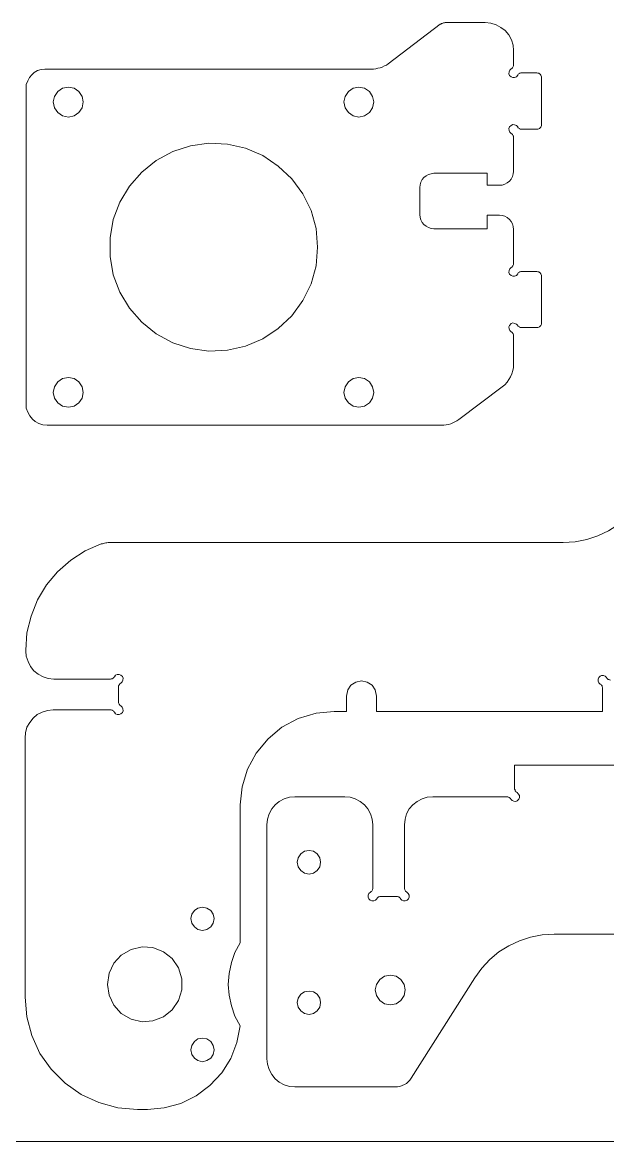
# Model space of a CAD drawing. Header units: inches. Extents: x 0 to 612, y 168 to 624.
# Drawn here: x 219.1 to 280.3, y 246.4 to 363.6 of the extents above; entities that cross this region are included whole.
import ezdxf

# ---------------------------------------------------------------- set-up
doc = ezdxf.new("R2010")
doc.units = ezdxf.units.IN
doc.header["$MEASUREMENT"] = 0
doc.layers.add('Capa 1', color=7, linetype='Continuous')

# ---------------------------------------------------------------- blocks, each defined once
blk = doc.blocks.new('block 1692')
at = {"layer": 'Capa 1', "color": 7, "lineweight": 9, "true_color": 0xffffff}
blk.add_lwpolyline([(61.24, 246.43), (318.87, 246.43)], dxfattribs=at)
blk = doc.blocks.new('block 2319')
at = {"layer": 'Capa 1', "color": 7, "lineweight": 9, "true_color": 0xffffff}
blk.add_lwpolyline([(262.14, 347.82), (267.74, 347.82)], dxfattribs=at)
blk = doc.blocks.new('block 2320')
at = {"layer": 'Capa 1', "color": 7, "lineweight": 9, "true_color": 0xffffff}
blk.add_lwpolyline([(267.74, 347.82), (267.74, 346.57)], dxfattribs=at)
blk = doc.blocks.new('block 2321')
at = {"layer": 'Capa 1', "color": 7, "lineweight": 9, "true_color": 0xffffff}
blk.add_lwpolyline([(267.74, 346.57), (269.02, 346.57)], dxfattribs=at)
blk = doc.blocks.new('block 2322')
at = {"layer": 'Capa 1', "color": 7, "lineweight": 9, "true_color": 0xffffff}
blk.add_lwpolyline([(270.48, 348.02), (270.48, 351.59)], dxfattribs=at)
blk = doc.blocks.new('block 2323')
at = {"layer": 'Capa 1', "color": 7, "lineweight": 9, "true_color": 0xffffff}
blk.add_lwpolyline([(270.48, 351.59), (270.48, 351.66), (270.48, 351.72), (270.44, 351.76), (270.41, 351.83), (270.37, 351.9), (270.34, 351.93), (270.3, 351.97), (270.23, 352)], dxfattribs=at)
blk = doc.blocks.new('block 2324')
at = {"layer": 'Capa 1', "color": 7, "lineweight": 9, "true_color": 0xffffff}
blk.add_lwpolyline([(270.93, 352.69), (270.79, 352.83), (270.61, 352.9), (270.41, 352.94), (270.23, 352.83), (270.06, 352.69), (269.99, 352.52), (270.03, 352.31), (270.1, 352.14), (270.23, 352)], dxfattribs=at)
blk = doc.blocks.new('block 2325')
at = {"layer": 'Capa 1', "color": 7, "lineweight": 9, "true_color": 0xffffff}
blk.add_lwpolyline([(270.93, 352.69), (270.96, 352.62), (270.99, 352.59), (271.03, 352.55), (271.1, 352.52), (271.13, 352.49), (271.2, 352.45), (271.27, 352.45), (271.34, 352.45)], dxfattribs=at)
blk = doc.blocks.new('block 2326')
at = {"layer": 'Capa 1', "color": 7, "lineweight": 9, "true_color": 0xffffff}
blk.add_lwpolyline([(271.34, 352.45), (272.93, 352.45)], dxfattribs=at)
blk = doc.blocks.new('block 2327')
at = {"layer": 'Capa 1', "color": 7, "lineweight": 9, "true_color": 0xffffff}
blk.add_lwpolyline([(272.93, 352.45), (273.04, 352.45), (273.14, 352.49), (273.21, 352.52), (273.28, 352.59), (273.35, 352.66), (273.38, 352.73), (273.42, 352.83), (273.42, 352.94)], dxfattribs=at)
blk = doc.blocks.new('block 2328')
at = {"layer": 'Capa 1', "color": 7, "lineweight": 9, "true_color": 0xffffff}
blk.add_lwpolyline([(273.42, 352.94), (273.42, 357.85)], dxfattribs=at)
blk = doc.blocks.new('block 2329')
at = {"layer": 'Capa 1', "color": 7, "lineweight": 9, "true_color": 0xffffff}
blk.add_lwpolyline([(273.42, 357.85), (273.42, 357.92), (273.38, 358.02), (273.35, 358.09), (273.28, 358.19), (273.21, 358.23), (273.14, 358.3), (273.04, 358.3), (272.93, 358.33)], dxfattribs=at)
blk = doc.blocks.new('block 2330')
at = {"layer": 'Capa 1', "color": 7, "lineweight": 9, "true_color": 0xffffff}
blk.add_lwpolyline([(272.93, 358.33), (271.34, 358.33)], dxfattribs=at)
blk = doc.blocks.new('block 2331')
at = {"layer": 'Capa 1', "color": 7, "lineweight": 9, "true_color": 0xffffff}
blk.add_lwpolyline([(271.34, 358.33), (271.27, 358.33), (271.2, 358.3), (271.13, 358.3), (271.1, 358.26), (271.03, 358.23), (270.99, 358.19), (270.96, 358.12), (270.93, 358.09)], dxfattribs=at)
blk = doc.blocks.new('block 2332')
at = {"layer": 'Capa 1', "color": 7, "lineweight": 9, "true_color": 0xffffff}
blk.add_lwpolyline([(270.23, 358.75), (270.1, 358.61), (270.03, 358.43), (269.99, 358.23), (270.06, 358.05), (270.23, 357.92), (270.41, 357.85), (270.61, 357.85), (270.79, 357.92), (270.93, 358.09)], dxfattribs=at)
blk = doc.blocks.new('block 2333')
at = {"layer": 'Capa 1', "color": 7, "lineweight": 9, "true_color": 0xffffff}
blk.add_lwpolyline([(270.23, 358.75), (270.3, 358.78), (270.34, 358.82), (270.37, 358.88), (270.41, 358.92), (270.44, 358.99), (270.48, 359.06), (270.48, 359.09), (270.48, 359.16)], dxfattribs=at)
blk = doc.blocks.new('block 2334')
at = {"layer": 'Capa 1', "color": 7, "lineweight": 9, "true_color": 0xffffff}
blk.add_lwpolyline([(225.47, 355.29), (225.37, 355.88), (225.02, 356.39), (224.51, 356.74), (223.92, 356.84), (223.29, 356.74), (222.81, 356.39), (222.46, 355.88), (222.33, 355.29), (222.46, 354.67), (222.81, 354.18), (223.29, 353.83), (223.92, 353.7), (224.51, 353.83), (225.02, 354.18), (225.37, 354.67), (225.47, 355.29)], dxfattribs=at)
blk = doc.blocks.new('block 2335')
at = {"layer": 'Capa 1', "color": 7, "lineweight": 9, "true_color": 0xffffff}
blk.add_lwpolyline([(255.88, 355.29), (255.74, 355.88), (255.43, 356.39), (254.91, 356.74), (254.32, 356.84), (253.7, 356.74), (253.22, 356.39), (252.87, 355.88), (252.73, 355.29), (252.87, 354.67), (253.22, 354.18), (253.7, 353.83), (254.32, 353.7), (254.91, 353.83), (255.43, 354.18), (255.74, 354.67), (255.88, 355.29)], dxfattribs=at)
blk = doc.blocks.new('block 2336')
at = {"layer": 'Capa 1', "color": 7, "lineweight": 9, "true_color": 0xffffff}
blk.add_lwpolyline([(225.47, 324.88), (225.37, 325.47), (225.02, 325.99), (224.51, 326.33), (223.92, 326.44), (223.29, 326.33), (222.81, 325.99), (222.46, 325.47), (222.33, 324.88), (222.46, 324.29), (222.81, 323.78), (223.29, 323.43), (223.92, 323.33), (224.51, 323.43), (225.02, 323.78), (225.37, 324.29), (225.47, 324.88)], dxfattribs=at)
blk = doc.blocks.new('block 2337')
at = {"layer": 'Capa 1', "color": 7, "lineweight": 9, "true_color": 0xffffff}
blk.add_lwpolyline([(255.88, 324.88), (255.74, 325.47), (255.43, 325.99), (254.91, 326.33), (254.32, 326.44), (253.7, 326.33), (253.22, 325.99), (252.87, 325.47), (252.73, 324.88), (252.87, 324.29), (253.22, 323.78), (253.7, 323.43), (254.32, 323.33), (254.91, 323.43), (255.43, 323.78), (255.74, 324.29), (255.88, 324.88)], dxfattribs=at)
blk = doc.blocks.new('block 2338')
at = {"layer": 'Capa 1', "color": 7, "lineweight": 9, "true_color": 0xffffff}
blk.add_lwpolyline([(250, 340.07), (249.83, 342.04), (249.31, 343.91), (248.44, 345.67), (247.3, 347.23), (245.88, 348.58), (244.26, 349.68), (242.46, 350.44), (240.56, 350.86), (238.62, 350.96), (236.68, 350.69), (234.85, 350.1), (233.12, 349.17), (231.6, 347.95), (230.32, 346.47), (229.31, 344.81), (228.62, 342.97), (228.28, 341.07), (228.28, 339.1), (228.62, 337.2), (229.31, 335.36), (230.32, 333.7), (231.6, 332.22), (233.12, 331), (234.85, 330.07), (236.68, 329.48), (238.62, 329.21), (240.56, 329.31), (242.46, 329.72), (244.26, 330.49), (245.88, 331.56), (247.3, 332.91), (248.44, 334.5), (249.31, 336.26), (249.83, 338.13), (250, 340.07)], dxfattribs=at)
blk = doc.blocks.new('block 2339')
at = {"layer": 'Capa 1', "color": 7, "lineweight": 9, "true_color": 0xffffff}
blk.add_lwpolyline([(270.48, 359.16), (270.48, 360.68)], dxfattribs=at)
blk = doc.blocks.new('block 2340')
at = {"layer": 'Capa 1', "color": 7, "lineweight": 9, "true_color": 0xffffff}
blk.add_lwpolyline([(264.77, 322.05), (269.3, 325.47)], dxfattribs=at)
blk = doc.blocks.new('block 2341')
at = {"layer": 'Capa 1', "color": 7, "lineweight": 9, "true_color": 0xffffff}
blk.add_lwpolyline([(269.3, 325.47), (269.58, 325.68), (269.82, 325.96), (269.99, 326.23), (270.16, 326.51), (270.3, 326.82), (270.41, 327.17), (270.48, 327.48), (270.48, 327.82)], dxfattribs=at)
blk = doc.blocks.new('block 2342')
at = {"layer": 'Capa 1', "color": 7, "lineweight": 9, "true_color": 0xffffff}
blk.add_lwpolyline([(270.48, 327.82), (270.48, 330.8)], dxfattribs=at)
blk = doc.blocks.new('block 2343')
at = {"layer": 'Capa 1', "color": 7, "lineweight": 9, "true_color": 0xffffff}
blk.add_lwpolyline([(270.48, 330.8), (270.48, 330.87), (270.48, 330.94), (270.44, 331), (270.41, 331.04), (270.37, 331.11), (270.34, 331.14), (270.3, 331.18), (270.23, 331.21)], dxfattribs=at)
blk = doc.blocks.new('block 2344')
at = {"layer": 'Capa 1', "color": 7, "lineweight": 9, "true_color": 0xffffff}
blk.add_lwpolyline([(270.93, 331.9), (270.79, 332.04), (270.61, 332.11), (270.41, 332.15), (270.23, 332.08), (270.06, 331.9), (269.99, 331.73), (270.03, 331.52), (270.1, 331.35), (270.23, 331.21)], dxfattribs=at)
blk = doc.blocks.new('block 2345')
at = {"layer": 'Capa 1', "color": 7, "lineweight": 9, "true_color": 0xffffff}
blk.add_lwpolyline([(270.93, 331.9), (270.96, 331.83), (270.99, 331.8), (271.03, 331.77), (271.1, 331.73), (271.13, 331.7), (271.2, 331.66), (271.27, 331.66), (271.34, 331.66)], dxfattribs=at)
blk = doc.blocks.new('block 2346')
at = {"layer": 'Capa 1', "color": 7, "lineweight": 9, "true_color": 0xffffff}
blk.add_lwpolyline([(271.34, 331.66), (272.93, 331.66)], dxfattribs=at)
blk = doc.blocks.new('block 2347')
at = {"layer": 'Capa 1', "color": 7, "lineweight": 9, "true_color": 0xffffff}
blk.add_lwpolyline([(272.93, 331.66), (273.04, 331.66), (273.14, 331.7), (273.21, 331.73), (273.28, 331.8), (273.35, 331.87), (273.38, 331.94), (273.42, 332.04), (273.42, 332.15)], dxfattribs=at)
blk = doc.blocks.new('block 2348')
at = {"layer": 'Capa 1', "color": 7, "lineweight": 9, "true_color": 0xffffff}
blk.add_lwpolyline([(273.42, 332.15), (273.42, 337.06)], dxfattribs=at)
blk = doc.blocks.new('block 2349')
at = {"layer": 'Capa 1', "color": 7, "lineweight": 9, "true_color": 0xffffff}
blk.add_lwpolyline([(273.42, 337.06), (273.42, 337.13), (273.38, 337.23), (273.35, 337.3), (273.28, 337.4), (273.21, 337.44), (273.14, 337.51), (273.04, 337.51), (272.93, 337.54)], dxfattribs=at)
blk = doc.blocks.new('block 2350')
at = {"layer": 'Capa 1', "color": 7, "lineweight": 9, "true_color": 0xffffff}
blk.add_lwpolyline([(272.93, 337.54), (271.34, 337.54)], dxfattribs=at)
blk = doc.blocks.new('block 2351')
at = {"layer": 'Capa 1', "color": 7, "lineweight": 9, "true_color": 0xffffff}
blk.add_lwpolyline([(271.34, 337.54), (271.27, 337.54), (271.2, 337.51), (271.13, 337.51), (271.1, 337.47), (271.03, 337.44), (270.99, 337.4), (270.96, 337.33), (270.93, 337.3)], dxfattribs=at)
blk = doc.blocks.new('block 2352')
at = {"layer": 'Capa 1', "color": 7, "lineweight": 9, "true_color": 0xffffff}
blk.add_lwpolyline([(270.23, 337.96), (270.1, 337.82), (270.03, 337.65), (269.99, 337.44), (270.06, 337.27), (270.23, 337.13), (270.41, 337.06), (270.61, 337.06), (270.79, 337.13), (270.93, 337.3)], dxfattribs=at)
blk = doc.blocks.new('block 2353')
at = {"layer": 'Capa 1', "color": 7, "lineweight": 9, "true_color": 0xffffff}
blk.add_lwpolyline([(270.23, 337.96), (270.3, 337.99), (270.34, 338.03), (270.37, 338.1), (270.41, 338.13), (270.44, 338.2), (270.48, 338.27), (270.48, 338.3), (270.48, 338.37)], dxfattribs=at)
blk = doc.blocks.new('block 2354')
at = {"layer": 'Capa 1', "color": 7, "lineweight": 9, "true_color": 0xffffff}
blk.add_lwpolyline([(270.48, 338.37), (270.48, 341.94)], dxfattribs=at)
blk = doc.blocks.new('block 2355')
at = {"layer": 'Capa 1', "color": 7, "lineweight": 9, "true_color": 0xffffff}
blk.add_lwpolyline([(270.48, 341.94), (270.44, 342.25), (270.37, 342.52), (270.23, 342.77), (270.06, 342.97), (269.82, 343.18), (269.58, 343.32), (269.3, 343.39), (269.02, 343.42)], dxfattribs=at)
blk = doc.blocks.new('block 2356')
at = {"layer": 'Capa 1', "color": 7, "lineweight": 9, "true_color": 0xffffff}
blk.add_lwpolyline([(269.02, 343.42), (267.74, 343.42)], dxfattribs=at)
blk = doc.blocks.new('block 2357')
at = {"layer": 'Capa 1', "color": 7, "lineweight": 9, "true_color": 0xffffff}
blk.add_lwpolyline([(267.74, 343.42), (267.74, 342)], dxfattribs=at)
blk = doc.blocks.new('block 2358')
at = {"layer": 'Capa 1', "color": 7, "lineweight": 9, "true_color": 0xffffff}
blk.add_lwpolyline([(267.74, 342), (262.14, 342)], dxfattribs=at)
blk = doc.blocks.new('block 2359')
at = {"layer": 'Capa 1', "color": 7, "lineweight": 9, "true_color": 0xffffff}
blk.add_lwpolyline([(262.14, 342), (261.86, 342.04), (261.59, 342.14), (261.34, 342.28), (261.1, 342.45), (260.93, 342.66), (260.79, 342.94), (260.72, 343.21), (260.69, 343.49)], dxfattribs=at)
blk = doc.blocks.new('block 2360')
at = {"layer": 'Capa 1', "color": 7, "lineweight": 9, "true_color": 0xffffff}
blk.add_lwpolyline([(260.69, 343.49), (260.69, 346.33)], dxfattribs=at)
blk = doc.blocks.new('block 2361')
at = {"layer": 'Capa 1', "color": 7, "lineweight": 9, "true_color": 0xffffff}
blk.add_lwpolyline([(260.69, 346.33), (260.72, 346.6), (260.79, 346.88), (260.93, 347.16), (261.1, 347.37), (261.34, 347.57), (261.59, 347.68), (261.86, 347.78), (262.14, 347.82)], dxfattribs=at)
blk = doc.blocks.new('block 2362')
at = {"layer": 'Capa 1', "color": 7, "lineweight": 9, "true_color": 0xffffff}
blk.add_lwpolyline([(269.02, 346.57), (269.3, 346.57), (269.58, 346.67), (269.82, 346.81), (270.06, 346.99), (270.23, 347.19), (270.37, 347.47), (270.44, 347.75), (270.48, 348.02)], dxfattribs=at)
blk = doc.blocks.new('block 2363')
at = {"layer": 'Capa 1', "color": 7, "lineweight": 9, "true_color": 0xffffff}
blk.add_lwpolyline([(270.48, 360.68), (270.44, 361.24), (270.27, 361.79), (269.99, 362.31), (269.61, 362.76), (269.16, 363.1), (268.68, 363.38), (268.12, 363.55), (267.54, 363.62)], dxfattribs=at)
blk = doc.blocks.new('block 2364')
at = {"layer": 'Capa 1', "color": 7, "lineweight": 9, "true_color": 0xffffff}
blk.add_lwpolyline([(267.54, 363.62), (263.42, 363.62)], dxfattribs=at)
blk = doc.blocks.new('block 2365')
at = {"layer": 'Capa 1', "color": 7, "lineweight": 9, "true_color": 0xffffff}
blk.add_lwpolyline([(263.42, 363.62), (263.35, 363.62), (263.28, 363.59), (263.18, 363.59), (263.11, 363.55), (263.04, 363.52), (262.97, 363.52), (262.9, 363.45), (262.83, 363.42)], dxfattribs=at)
blk = doc.blocks.new('block 2366')
at = {"layer": 'Capa 1', "color": 7, "lineweight": 9, "true_color": 0xffffff}
blk.add_lwpolyline([(257.37, 359.3), (262.83, 363.42)], dxfattribs=at)
blk = doc.blocks.new('block 2367')
at = {"layer": 'Capa 1', "color": 7, "lineweight": 9, "true_color": 0xffffff}
blk.add_lwpolyline([(255.6, 358.71), (255.84, 358.71), (256.09, 358.75), (256.29, 358.82), (256.54, 358.85), (256.74, 358.95), (256.99, 359.06), (257.19, 359.16), (257.37, 359.3)], dxfattribs=at)
blk = doc.blocks.new('block 2368')
at = {"layer": 'Capa 1', "color": 7, "lineweight": 9, "true_color": 0xffffff}
blk.add_lwpolyline([(255.6, 358.71), (221.46, 358.71)], dxfattribs=at)
blk = doc.blocks.new('block 2369')
at = {"layer": 'Capa 1', "color": 7, "lineweight": 9, "true_color": 0xffffff}
blk.add_lwpolyline([(221.46, 358.71), (221.08, 358.68), (220.7, 358.57), (220.35, 358.37), (220.08, 358.12), (219.84, 357.85), (219.66, 357.5), (219.52, 357.12), (219.49, 356.74)], dxfattribs=at)
blk = doc.blocks.new('block 2370')
at = {"layer": 'Capa 1', "color": 7, "lineweight": 9, "true_color": 0xffffff}
blk.add_lwpolyline([(219.49, 356.74), (219.49, 323.64)], dxfattribs=at)
blk = doc.blocks.new('block 2371')
at = {"layer": 'Capa 1', "color": 7, "lineweight": 9, "true_color": 0xffffff}
blk.add_lwpolyline([(219.49, 323.64), (219.52, 323.22), (219.66, 322.81), (219.87, 322.43), (220.15, 322.08), (220.46, 321.84), (220.84, 321.63), (221.25, 321.49), (221.7, 321.46)], dxfattribs=at)
blk = doc.blocks.new('block 2372')
at = {"layer": 'Capa 1', "color": 7, "lineweight": 9, "true_color": 0xffffff}
blk.add_lwpolyline([(221.7, 321.46), (263, 321.46)], dxfattribs=at)
blk = doc.blocks.new('block 2373')
at = {"layer": 'Capa 1', "color": 7, "lineweight": 9, "true_color": 0xffffff}
blk.add_lwpolyline([(264.77, 322.05), (264.56, 321.91), (264.35, 321.8), (264.15, 321.7), (263.94, 321.6), (263.7, 321.53), (263.45, 321.49), (263.21, 321.46), (263, 321.46)], dxfattribs=at)
blk = doc.blocks.new('block 2374')
at = {"layer": 'Capa 1', "color": 7, "lineweight": 9, "true_color": 0xffffff}
blk.add_lwpolyline([(270.86, 282.99), (270.99, 282.85), (271.1, 282.68), (271.1, 282.47), (271.03, 282.3), (270.89, 282.13), (270.72, 282.06), (270.51, 282.09), (270.34, 282.16), (270.2, 282.3)], dxfattribs=at)
blk = doc.blocks.new('block 2375')
at = {"layer": 'Capa 1', "color": 7, "lineweight": 9, "true_color": 0xffffff}
blk.add_lwpolyline([(244.67, 279.6), (244.67, 255.11)], dxfattribs=at)
blk = doc.blocks.new('block 2376')
at = {"layer": 'Capa 1', "color": 7, "lineweight": 9, "true_color": 0xffffff}
blk.add_lwpolyline([(255.98, 252.17), (258.13, 252.17)], dxfattribs=at)
blk = doc.blocks.new('block 2379')
at = {"layer": 'Capa 1', "color": 7, "lineweight": 9, "true_color": 0xffffff}
blk.add_lwpolyline([(244.67, 255.11), (244.74, 254.53), (244.91, 253.97), (245.19, 253.45), (245.54, 253), (245.99, 252.66), (246.5, 252.38), (247.06, 252.21), (247.61, 252.17)], dxfattribs=at)
blk = doc.blocks.new('block 2380')
at = {"layer": 'Capa 1', "color": 7, "lineweight": 9, "true_color": 0xffffff}
blk.add_lwpolyline([(250.31, 275.69), (250.24, 276.14), (249.96, 276.56), (249.55, 276.84), (249.1, 276.91), (248.61, 276.84), (248.23, 276.56), (247.96, 276.14), (247.85, 275.69), (247.96, 275.21), (248.23, 274.83), (248.61, 274.55), (249.1, 274.45), (249.55, 274.55), (249.96, 274.83), (250.24, 275.21), (250.31, 275.69)], dxfattribs=at)
blk = doc.blocks.new('block 2381')
at = {"layer": 'Capa 1', "color": 7, "lineweight": 9, "true_color": 0xffffff}
blk.add_lwpolyline([(250.31, 260.99), (250.24, 261.44), (249.96, 261.86), (249.55, 262.1), (249.1, 262.2), (248.61, 262.1), (248.23, 261.86), (247.96, 261.44), (247.85, 260.99), (247.96, 260.51), (248.23, 260.13), (248.61, 259.85), (249.1, 259.75), (249.55, 259.85), (249.96, 260.13), (250.24, 260.51), (250.31, 260.99)], dxfattribs=at)
blk = doc.blocks.new('block 2384')
at = {"layer": 'Capa 1', "color": 7, "lineweight": 9, "true_color": 0xffffff}
blk.add_lwpolyline([(247.61, 252.17), (255.98, 252.17)], dxfattribs=at)
blk = doc.blocks.new('block 2386')
at = {"layer": 'Capa 1', "color": 7, "lineweight": 9, "true_color": 0xffffff}
blk.add_lwpolyline([(262.04, 282.54), (261.45, 282.51), (260.93, 282.34), (260.41, 282.06), (259.96, 281.68), (259.58, 281.26), (259.3, 280.75), (259.16, 280.19), (259.1, 279.6)], dxfattribs=at)
blk = doc.blocks.new('block 2387')
at = {"layer": 'Capa 1', "color": 7, "lineweight": 9, "true_color": 0xffffff}
blk.add_lwpolyline([(255.77, 279.6), (255.71, 280.19), (255.53, 280.75), (255.26, 281.26), (254.91, 281.68), (254.46, 282.06), (253.94, 282.34), (253.39, 282.51), (252.83, 282.54)], dxfattribs=at)
blk = doc.blocks.new('block 2391')
at = {"layer": 'Capa 1', "color": 7, "lineweight": 9, "true_color": 0xffffff}
blk.add_lwpolyline([(247.61, 282.54), (247.06, 282.51), (246.5, 282.34), (245.99, 282.06), (245.54, 281.68), (245.19, 281.26), (244.91, 280.75), (244.74, 280.19), (244.67, 279.6)], dxfattribs=at)
blk = doc.blocks.new('block 2392')
at = {"layer": 'Capa 1', "color": 7, "lineweight": 9, "true_color": 0xffffff}
blk.add_lwpolyline([(258.13, 252.17), (258.37, 252.17), (258.61, 252.21), (258.85, 252.31), (259.1, 252.42), (259.3, 252.52), (259.48, 252.69), (259.65, 252.87), (259.79, 253.07)], dxfattribs=at)
blk = doc.blocks.new('block 2395')
at = {"layer": 'Capa 1', "color": 7, "lineweight": 9, "true_color": 0xffffff}
blk.add_lwpolyline([(259.16, 262.31), (259.06, 262.9), (258.71, 263.42), (258.2, 263.76), (257.61, 263.87), (256.99, 263.76), (256.5, 263.42), (256.16, 262.9), (256.02, 262.31), (256.16, 261.72), (256.5, 261.2), (256.99, 260.86), (257.61, 260.75), (258.2, 260.86), (258.71, 261.2), (259.06, 261.72), (259.16, 262.31)], dxfattribs=at)
blk = doc.blocks.new('block 2399')
at = {"layer": 'Capa 1', "color": 7, "lineweight": 9, "true_color": 0xffffff}
blk.add_lwpolyline([(274.73, 268.15), (273.48, 268.08), (272.27, 267.84), (271.1, 267.46), (269.99, 266.94), (268.95, 266.29), (268.02, 265.49), (267.16, 264.59), (266.43, 263.59)], dxfattribs=at)
blk = doc.blocks.new('block 2400')
at = {"layer": 'Capa 1', "color": 7, "lineweight": 9, "true_color": 0xffffff}
blk.add_lwpolyline([(266.43, 263.59), (259.79, 253.07)], dxfattribs=at)
blk = doc.blocks.new('block 2404')
at = {"layer": 'Capa 1', "color": 7, "lineweight": 9, "true_color": 0xffffff}
blk.add_lwpolyline([(322.12, 268.15), (274.73, 268.15)], dxfattribs=at)
blk = doc.blocks.new('block 2405')
at = {"layer": 'Capa 1', "color": 7, "lineweight": 9, "true_color": 0xffffff}
blk.add_lwpolyline([(270.61, 285.86), (294.27, 285.86)], dxfattribs=at)
blk = doc.blocks.new('block 2418')
at = {"layer": 'Capa 1', "color": 7, "lineweight": 9, "true_color": 0xffffff}
blk.add_lwpolyline([(270.61, 285.86), (270.61, 283.41)], dxfattribs=at)
blk = doc.blocks.new('block 2419')
at = {"layer": 'Capa 1', "color": 7, "lineweight": 9, "true_color": 0xffffff}
blk.add_lwpolyline([(270.61, 283.41), (270.61, 283.34), (270.65, 283.27), (270.65, 283.2), (270.68, 283.17), (270.72, 283.1), (270.75, 283.06), (270.82, 283.03), (270.86, 282.99)], dxfattribs=at)
blk = doc.blocks.new('block 2420')
at = {"layer": 'Capa 1', "color": 7, "lineweight": 9, "true_color": 0xffffff}
blk.add_lwpolyline([(270.2, 282.3), (270.16, 282.37), (270.13, 282.41), (270.06, 282.44), (270.03, 282.47), (269.96, 282.51), (269.89, 282.54), (269.82, 282.54), (269.78, 282.54)], dxfattribs=at)
blk = doc.blocks.new('block 2421')
at = {"layer": 'Capa 1', "color": 7, "lineweight": 9, "true_color": 0xffffff}
blk.add_lwpolyline([(269.78, 282.54), (262.04, 282.54)], dxfattribs=at)
blk = doc.blocks.new('block 2422')
at = {"layer": 'Capa 1', "color": 7, "lineweight": 9, "true_color": 0xffffff}
blk.add_lwpolyline([(259.1, 279.6), (259.1, 272.96)], dxfattribs=at)
blk = doc.blocks.new('block 2423')
at = {"layer": 'Capa 1', "color": 7, "lineweight": 9, "true_color": 0xffffff}
blk.add_lwpolyline([(259.1, 272.96), (259.1, 272.89), (259.13, 272.82), (259.13, 272.79), (259.16, 272.72), (259.2, 272.65), (259.23, 272.62), (259.3, 272.58), (259.34, 272.55)], dxfattribs=at)
blk = doc.blocks.new('block 2424')
at = {"layer": 'Capa 1', "color": 7, "lineweight": 9, "true_color": 0xffffff}
blk.add_lwpolyline([(259.34, 272.55), (259.48, 272.41), (259.58, 272.24), (259.58, 272.03), (259.51, 271.86), (259.37, 271.72), (259.16, 271.65), (258.99, 271.65), (258.82, 271.72), (258.68, 271.86)], dxfattribs=at)
blk = doc.blocks.new('block 2425')
at = {"layer": 'Capa 1', "color": 7, "lineweight": 9, "true_color": 0xffffff}
blk.add_lwpolyline([(258.68, 271.86), (258.65, 271.92), (258.58, 271.96), (258.54, 272.03), (258.51, 272.06), (258.44, 272.06), (258.37, 272.1), (258.3, 272.1), (258.23, 272.1)], dxfattribs=at)
blk = doc.blocks.new('block 2426')
at = {"layer": 'Capa 1', "color": 7, "lineweight": 9, "true_color": 0xffffff}
blk.add_lwpolyline([(258.23, 272.1), (256.6, 272.1)], dxfattribs=at)
blk = doc.blocks.new('block 2427')
at = {"layer": 'Capa 1', "color": 7, "lineweight": 9, "true_color": 0xffffff}
blk.add_lwpolyline([(256.6, 272.1), (256.54, 272.1), (256.5, 272.1), (256.43, 272.06), (256.36, 272.06), (256.33, 272.03), (256.26, 271.96), (256.22, 271.92), (256.19, 271.86)], dxfattribs=at)
blk = doc.blocks.new('block 2428')
at = {"layer": 'Capa 1', "color": 7, "lineweight": 9, "true_color": 0xffffff}
blk.add_lwpolyline([(256.19, 271.86), (256.05, 271.72), (255.88, 271.65), (255.67, 271.65), (255.5, 271.72), (255.36, 271.86), (255.29, 272.03), (255.29, 272.24), (255.36, 272.41), (255.53, 272.55)], dxfattribs=at)
blk = doc.blocks.new('block 2429')
at = {"layer": 'Capa 1', "color": 7, "lineweight": 9, "true_color": 0xffffff}
blk.add_lwpolyline([(255.53, 272.55), (255.57, 272.58), (255.6, 272.62), (255.67, 272.65), (255.71, 272.72), (255.74, 272.79), (255.74, 272.82), (255.77, 272.89), (255.77, 272.96)], dxfattribs=at)
blk = doc.blocks.new('block 2430')
at = {"layer": 'Capa 1', "color": 7, "lineweight": 9, "true_color": 0xffffff}
blk.add_lwpolyline([(255.77, 272.96), (255.77, 279.6)], dxfattribs=at)
blk = doc.blocks.new('block 2431')
at = {"layer": 'Capa 1', "color": 7, "lineweight": 9, "true_color": 0xffffff}
blk.add_lwpolyline([(252.83, 282.54), (247.61, 282.54)], dxfattribs=at)
blk = doc.blocks.new('block 2439')
at = {"layer": 'Capa 1', "color": 7, "lineweight": 9, "true_color": 0xffffff}
blk.add_lwpolyline([(227.34, 309.01), (225.68, 308.28), (224.16, 307.31), (222.78, 306.1), (221.63, 304.72), (220.7, 303.16), (220.01, 301.46), (219.59, 299.7), (219.46, 297.9)], dxfattribs=at)
blk = doc.blocks.new('block 2440')
at = {"layer": 'Capa 1', "color": 7, "lineweight": 9, "true_color": 0xffffff}
blk.add_lwpolyline([(219.46, 297.9), (219.46, 297.8)], dxfattribs=at)
blk = doc.blocks.new('block 2441')
at = {"layer": 'Capa 1', "color": 7, "lineweight": 9, "true_color": 0xffffff}
blk.add_lwpolyline([(228, 262.9), (228.17, 261.75), (228.66, 260.72), (229.45, 259.85), (230.49, 259.26), (231.63, 258.99), (232.77, 259.09), (233.88, 259.51), (234.78, 260.23), (235.44, 261.2), (235.78, 262.34), (235.78, 263.48), (235.44, 264.63), (234.78, 265.59), (233.88, 266.32), (232.77, 266.74), (231.63, 266.81), (230.49, 266.56), (229.45, 265.97), (228.66, 265.11), (228.17, 264.07), (228, 262.9)], dxfattribs=at)
blk = doc.blocks.new('block 2442')
at = {"layer": 'Capa 1', "color": 7, "lineweight": 9, "true_color": 0xffffff}
blk.add_lwpolyline([(256.16, 293.09), (256.02, 293.72), (255.71, 294.24), (255.19, 294.55), (254.6, 294.68), (253.98, 294.55), (253.46, 294.24), (253.15, 293.72), (253.01, 293.09)], dxfattribs=at)
blk = doc.blocks.new('block 2444')
at = {"layer": 'Capa 1', "color": 7, "lineweight": 9, "true_color": 0xffffff}
blk.add_lwpolyline([(241.9, 267.25), (241.35, 266.25), (240.97, 265.18), (240.73, 264.04), (240.62, 262.9), (240.73, 261.75), (240.97, 260.65), (241.35, 259.58), (241.9, 258.57)], dxfattribs=at)
blk = doc.blocks.new('block 2445')
at = {"layer": 'Capa 1', "color": 7, "lineweight": 9, "true_color": 0xffffff}
blk.add_lwpolyline([(241.9, 281.68), (241.9, 267.25)], dxfattribs=at)
blk = doc.blocks.new('block 2446')
at = {"layer": 'Capa 1', "color": 7, "lineweight": 9, "true_color": 0xffffff}
blk.add_lwpolyline([(253.01, 291.47), (251.73, 291.47)], dxfattribs=at)
blk = doc.blocks.new('block 2447')
at = {"layer": 'Capa 1', "color": 7, "lineweight": 9, "true_color": 0xffffff}
blk.add_lwpolyline([(275.7, 309.18), (276.94, 309.25), (278.15, 309.49), (279.3, 309.87), (280.44, 310.39), (281.48, 311.05), (282.41, 311.84), (283.27, 312.74), (284, 313.74)], dxfattribs=at)
blk = doc.blocks.new('block 2449')
at = {"layer": 'Capa 1', "color": 7, "lineweight": 9, "true_color": 0xffffff}
blk.add_lwpolyline([(228.31, 309.18), (275.7, 309.18)], dxfattribs=at)
blk = doc.blocks.new('block 2450')
at = {"layer": 'Capa 1', "color": 7, "lineweight": 9, "true_color": 0xffffff}
blk.add_lwpolyline([(241.9, 281.68), (242.11, 283.58), (242.67, 285.42), (243.56, 287.11), (244.81, 288.6), (246.26, 289.84), (247.96, 290.74), (249.83, 291.29), (251.73, 291.47)], dxfattribs=at)
blk = doc.blocks.new('block 2451')
at = {"layer": 'Capa 1', "color": 7, "lineweight": 9, "true_color": 0xffffff}
blk.add_lwpolyline([(232.18, 249.79), (233.95, 249.96), (235.68, 250.44), (237.3, 251.24), (238.72, 252.31), (239.97, 253.63), (240.9, 255.15), (241.56, 256.81), (241.9, 258.57)], dxfattribs=at)
blk = doc.blocks.new('block 2454')
at = {"layer": 'Capa 1', "color": 7, "lineweight": 9, "true_color": 0xffffff}
blk.add_lwpolyline([(236.72, 269.78), (236.82, 269.3), (237.1, 268.92), (237.48, 268.64), (237.96, 268.54), (238.41, 268.64), (238.83, 268.92), (239.07, 269.3), (239.17, 269.78), (239.07, 270.23), (238.83, 270.64), (238.41, 270.89), (237.96, 270.99), (237.48, 270.89), (237.1, 270.64), (236.82, 270.23), (236.72, 269.78)], dxfattribs=at)
blk = doc.blocks.new('block 2455')
at = {"layer": 'Capa 1', "color": 7, "lineweight": 9, "true_color": 0xffffff}
blk.add_lwpolyline([(253.01, 293.09), (253.01, 291.47)], dxfattribs=at)
blk = doc.blocks.new('block 2456')
at = {"layer": 'Capa 1', "color": 7, "lineweight": 9, "true_color": 0xffffff}
blk.add_lwpolyline([(256.16, 291.47), (256.16, 293.09)], dxfattribs=at)
blk = doc.blocks.new('block 2459')
at = {"layer": 'Capa 1', "color": 7, "lineweight": 9, "true_color": 0xffffff}
blk.add_lwpolyline([(219.46, 297.8), (219.52, 297.25), (219.7, 296.69), (219.94, 296.17), (220.32, 295.72), (220.77, 295.38), (221.29, 295.1), (221.81, 294.93), (222.4, 294.86)], dxfattribs=at)
blk = doc.blocks.new('block 2460')
at = {"layer": 'Capa 1', "color": 7, "lineweight": 9, "true_color": 0xffffff}
blk.add_lwpolyline([(222.33, 291.64), (221.74, 291.57), (221.18, 291.4), (220.67, 291.16), (220.22, 290.78), (219.87, 290.33), (219.59, 289.81), (219.42, 289.25), (219.39, 288.7)], dxfattribs=at)
blk = doc.blocks.new('block 2461')
at = {"layer": 'Capa 1', "color": 7, "lineweight": 9, "true_color": 0xffffff}
blk.add_lwpolyline([(228.31, 309.18), (228.21, 309.18), (228.07, 309.18), (227.93, 309.14), (227.83, 309.14), (227.69, 309.11), (227.58, 309.07), (227.48, 309.04), (227.34, 309.01)], dxfattribs=at)
blk = doc.blocks.new('block 2466')
at = {"layer": 'Capa 1', "color": 7, "lineweight": 9, "true_color": 0xffffff}
blk.add_lwpolyline([(236.72, 256.05), (236.82, 255.56), (237.1, 255.18), (237.48, 254.91), (237.96, 254.8), (238.41, 254.91), (238.83, 255.18), (239.07, 255.56), (239.17, 256.05), (239.07, 256.5), (238.83, 256.91), (238.41, 257.19), (237.96, 257.26), (237.48, 257.19), (237.1, 256.91), (236.82, 256.5), (236.72, 256.05)], dxfattribs=at)
blk = doc.blocks.new('block 2467')
at = {"layer": 'Capa 1', "color": 7, "lineweight": 9, "true_color": 0xffffff}
blk.add_lwpolyline([(279.81, 291.47), (256.16, 291.47)], dxfattribs=at)
blk = doc.blocks.new('block 2468')
at = {"layer": 'Capa 1', "color": 7, "lineweight": 9, "true_color": 0xffffff}
blk.add_lwpolyline([(222.4, 294.86), (228.31, 294.86)], dxfattribs=at)
blk = doc.blocks.new('block 2469')
at = {"layer": 'Capa 1', "color": 7, "lineweight": 9, "true_color": 0xffffff}
blk.add_lwpolyline([(228.31, 294.86), (228.38, 294.89), (228.45, 294.89), (228.52, 294.89), (228.55, 294.93), (228.62, 294.96), (228.66, 295.03), (228.69, 295.07), (228.73, 295.1)], dxfattribs=at)
blk = doc.blocks.new('block 2470')
at = {"layer": 'Capa 1', "color": 7, "lineweight": 9, "true_color": 0xffffff}
blk.add_lwpolyline([(228.73, 295.1), (228.86, 295.27), (229.04, 295.34), (229.24, 295.34), (229.42, 295.27), (229.59, 295.13), (229.66, 294.96), (229.62, 294.75), (229.56, 294.58), (229.42, 294.44)], dxfattribs=at)
blk = doc.blocks.new('block 2471')
at = {"layer": 'Capa 1', "color": 7, "lineweight": 9, "true_color": 0xffffff}
blk.add_lwpolyline([(229.42, 294.44), (229.35, 294.41), (229.31, 294.37), (229.28, 294.3), (229.24, 294.27), (229.21, 294.2), (229.17, 294.17), (229.17, 294.1), (229.17, 294.03)], dxfattribs=at)
blk = doc.blocks.new('block 2472')
at = {"layer": 'Capa 1', "color": 7, "lineweight": 9, "true_color": 0xffffff}
blk.add_lwpolyline([(229.17, 294.03), (229.17, 292.47)], dxfattribs=at)
blk = doc.blocks.new('block 2473')
at = {"layer": 'Capa 1', "color": 7, "lineweight": 9, "true_color": 0xffffff}
blk.add_lwpolyline([(229.17, 292.47), (229.17, 292.44), (229.17, 292.37), (229.21, 292.3), (229.24, 292.23), (229.28, 292.19), (229.31, 292.12), (229.35, 292.09), (229.42, 292.06)], dxfattribs=at)
blk = doc.blocks.new('block 2474')
at = {"layer": 'Capa 1', "color": 7, "lineweight": 9, "true_color": 0xffffff}
blk.add_lwpolyline([(229.42, 292.06), (229.56, 291.92), (229.62, 291.75), (229.66, 291.54), (229.59, 291.36), (229.42, 291.23), (229.24, 291.16), (229.04, 291.16), (228.86, 291.23), (228.73, 291.4)], dxfattribs=at)
blk = doc.blocks.new('block 2475')
at = {"layer": 'Capa 1', "color": 7, "lineweight": 9, "true_color": 0xffffff}
blk.add_lwpolyline([(228.73, 291.4), (228.69, 291.43), (228.66, 291.5), (228.62, 291.54), (228.55, 291.57), (228.52, 291.61), (228.45, 291.61), (228.38, 291.64), (228.31, 291.64)], dxfattribs=at)
blk = doc.blocks.new('block 2476')
at = {"layer": 'Capa 1', "color": 7, "lineweight": 9, "true_color": 0xffffff}
blk.add_lwpolyline([(228.31, 291.64), (222.33, 291.64)], dxfattribs=at)
blk = doc.blocks.new('block 2477')
at = {"layer": 'Capa 1', "color": 7, "lineweight": 9, "true_color": 0xffffff}
blk.add_lwpolyline([(219.39, 288.7), (219.39, 261.55)], dxfattribs=at)
blk = doc.blocks.new('block 2478')
at = {"layer": 'Capa 1', "color": 7, "lineweight": 9, "true_color": 0xffffff}
blk.add_lwpolyline([(219.39, 261.55), (219.56, 259.51), (220.08, 257.54), (220.94, 255.67), (222.12, 254.01), (223.57, 252.55), (225.27, 251.38), (227.1, 250.51), (229.11, 249.96), (231.15, 249.79)], dxfattribs=at)
blk = doc.blocks.new('block 2479')
at = {"layer": 'Capa 1', "color": 7, "lineweight": 9, "true_color": 0xffffff}
blk.add_lwpolyline([(231.15, 249.79), (232.18, 249.79)], dxfattribs=at)
blk = doc.blocks.new('block 2480')
at = {"layer": 'Capa 1', "color": 7, "lineweight": 9, "true_color": 0xffffff}
blk.add_lwpolyline([(279.81, 291.47), (279.81, 293.92)], dxfattribs=at)
blk = doc.blocks.new('block 2481')
at = {"layer": 'Capa 1', "color": 7, "lineweight": 9, "true_color": 0xffffff}
blk.add_lwpolyline([(279.81, 293.92), (279.81, 293.99), (279.78, 294.06), (279.78, 294.1), (279.75, 294.17), (279.71, 294.24), (279.68, 294.27), (279.61, 294.3), (279.57, 294.34)], dxfattribs=at)
blk = doc.blocks.new('block 2482')
at = {"layer": 'Capa 1', "color": 7, "lineweight": 9, "true_color": 0xffffff}
blk.add_lwpolyline([(279.57, 294.34), (279.4, 294.48), (279.33, 294.65), (279.33, 294.86), (279.4, 295.03), (279.54, 295.17), (279.71, 295.24), (279.92, 295.24), (280.09, 295.17), (280.23, 295.03)], dxfattribs=at)
blk = doc.blocks.new('block 2483')
at = {"layer": 'Capa 1', "color": 7, "lineweight": 9, "true_color": 0xffffff}
blk.add_lwpolyline([(280.23, 295.03), (280.26, 294.96), (280.3, 294.93), (280.37, 294.86), (280.4, 294.82), (280.47, 294.82), (280.54, 294.79), (280.58, 294.79), (280.65, 294.75)], dxfattribs=at)

msp = doc.modelspace()

# ---------------------------------------------------------------- block references
at = {"layer": 'Capa 1'}
for name in ['block 2366', 'block 2365', 'block 2364', 'block 2363', 'block 2339', 'block 2369', 'block 2368', 'block 2367', 'block 2332', 'block 2333', 'block 2331', 'block 2330', 'block 2329', 'block 2328', 'block 2370', 'block 2334', 'block 2335', 'block 2324', 'block 2327', 'block 2323', 'block 2322', 'block 2325', 'block 2326', 'block 2338', 'block 2361', 'block 2319', 'block 2320', 'block 2362', 'block 2360', 'block 2321', 'block 2359', 'block 2356', 'block 2357', 'block 2355', 'block 2358', 'block 2354', 'block 2352', 'block 2353', 'block 2351', 'block 2350', 'block 2349', 'block 2348', 'block 2344', 'block 2345', 'block 2346', 'block 2347', 'block 2343', 'block 2342', 'block 2341', 'block 2336', 'block 2337', 'block 2340', 'block 2371', 'block 2372', 'block 2373', 'block 2447', 'block 2439', 'block 2461', 'block 2449', 'block 2440', 'block 2459', 'block 2470', 'block 2468', 'block 2469', 'block 2471', 'block 2442', 'block 2482', 'block 2481', 'block 2483', 'block 2472', 'block 2455', 'block 2456', 'block 2480', 'block 2474', 'block 2473', 'block 2460', 'block 2476', 'block 2475', 'block 2450', 'block 2446', 'block 2467', 'block 2477', 'block 2405', 'block 2418', 'block 2391', 'block 2431', 'block 2387', 'block 2386', 'block 2421', 'block 2420', 'block 2374', 'block 2419', 'block 2445', 'block 2375', 'block 2430', 'block 2422', 'block 2380', 'block 2428', 'block 2429', 'block 2427', 'block 2426', 'block 2425', 'block 2424', 'block 2423', 'block 2454', 'block 2444', 'block 2399', 'block 2404', 'block 2441', 'block 2395', 'block 2400', 'block 2478', 'block 2381', 'block 2451', 'block 2466', 'block 2379', 'block 2384', 'block 2376', 'block 2392', 'block 2479', 'block 1692']:
    msp.add_blockref(name, (0, 0), dxfattribs=at)

doc.saveas('drawing.dxf')
